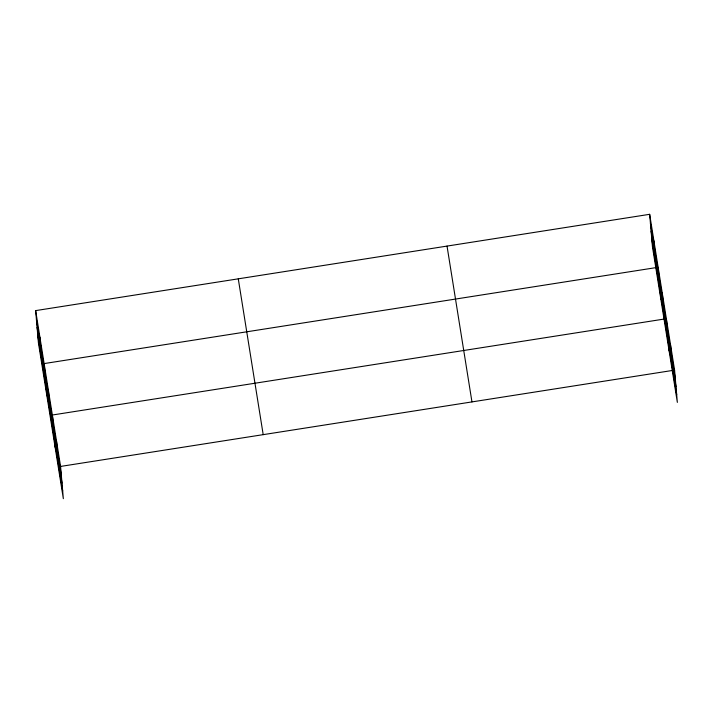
<?xml version="1.0" encoding="UTF-8"?>
<svg xmlns="http://www.w3.org/2000/svg" width="713" height="713" viewBox="0 0 713 713"><rect width="100%" height="100%" fill="white"/><g stroke="black" fill="none" stroke-linecap="round" stroke-linejoin="round"><path stroke-width="1.07" d="M35.65 310.61L60.578 466.427L63.341 498.69L38.413 342.873L35.65 310.61L649.659 214.31L674.587 370.127L677.35 402.39L652.422 246.573L649.659 214.31M60.578 466.427L674.587 370.127M650.443 223.419L675.363 379.236M651.094 231.057L676.022 386.874M651.771 238.935L676.69 394.744M447.033 246.092L471.961 401.909M238.276 278.836L263.195 434.645M36.434 319.718L61.354 475.535M37.085 327.356L62.013 483.173M37.762 335.235L62.682 491.043M670.47 344.415L671.254 353.523M669.124 350.965L666.361 318.711L52.352 415.011L55.115 447.274M662.243 292.998L663.028 302.107M660.898 299.549L658.135 267.286L44.126 363.585L46.889 395.849M653.901 240.798L654.677 249.906M56.461 440.714L57.245 449.823M48.234 389.298L49.019 398.407M39.883 337.097L40.668 346.206"/></g></svg>
